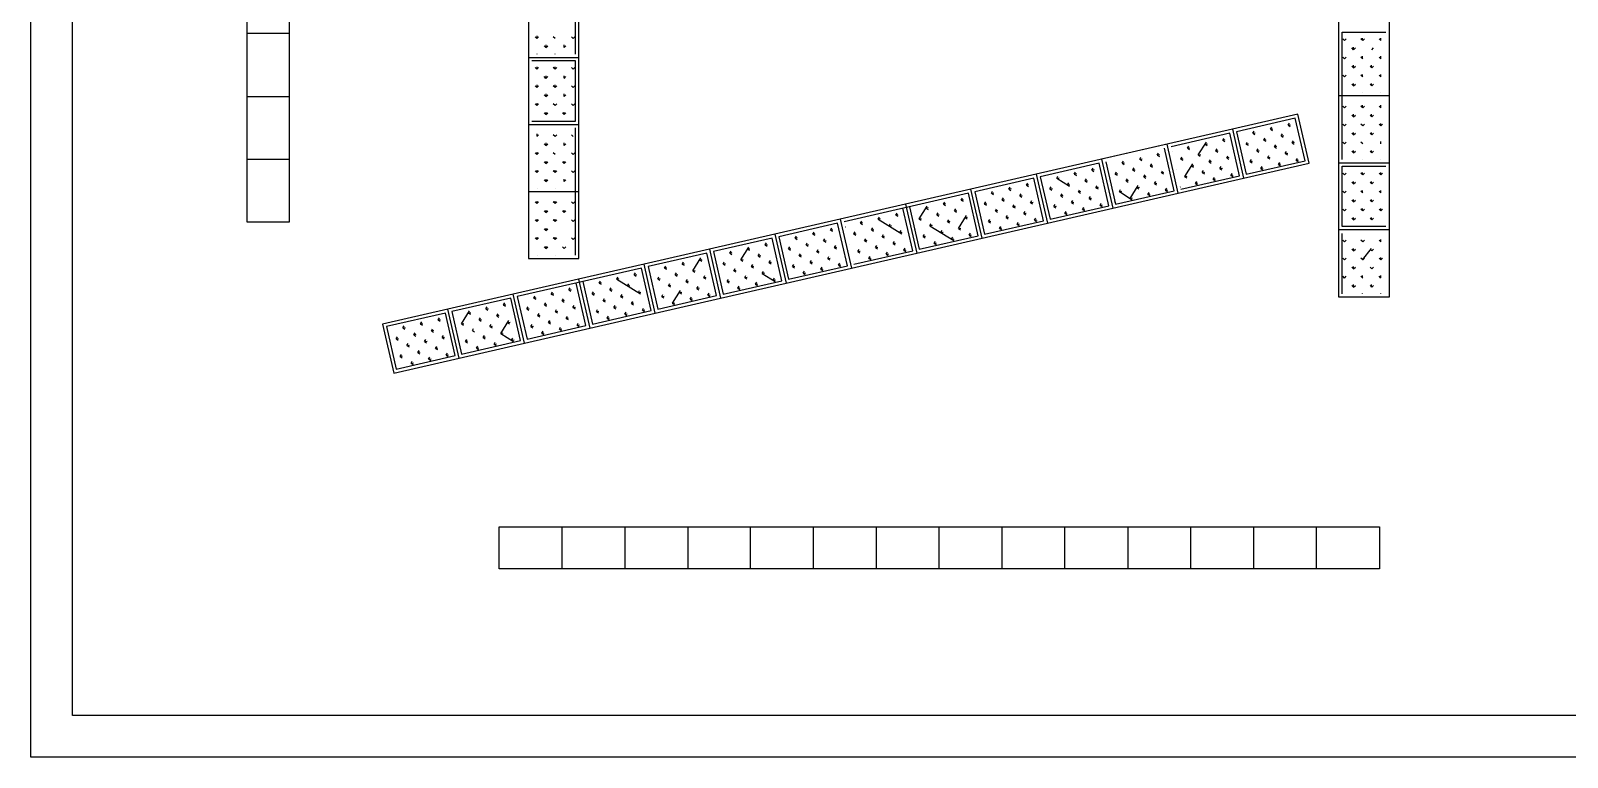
# Model space of a CAD drawing. Header units: inches. Extents: x 3.4 to 45.9, y 14.3 to 39.1.
# Drawn here: x 35.15 to 35.883, y 33.824 to 34.17 of the extents above; entities that cross this region are included whole.
import ezdxf

# ---------------------------------------------------------------- set-up
doc = ezdxf.new("R2010")
doc.units = ezdxf.units.IN
doc.header["$MEASUREMENT"] = 0
doc.layers.add('02', color=2, linetype='Continuous')

msp = doc.modelspace()

# ---------------------------------------------------------------- linework, layer by layer
at = {"layer": '02'}
for p, q in [((35.14973, 33.82383), (35.14973, 34.72383)), ((35.16973, 33.84383), (35.16973, 34.70383)), ((35.38725, 34.5097), (35.38725, 34.0617)), ((35.41125, 34.0617), (35.41125, 34.5097)), ((35.25296, 34.07909), (35.25296, 34.49909)), ((35.27296, 34.49909), (35.27296, 34.07909)), ((35.77385, 34.04338), (35.77385, 34.49138)), ((35.79785, 34.49138), (35.79785, 34.04338)), ((35.40965, 34.1593), (35.40965, 34.2201)), ((35.77545, 34.10898), (35.77545, 34.16978)), ((35.77545, 34.16978), (35.79625, 34.16978)), ((35.27296, 34.16909), (35.25296, 34.16909)), ((35.39126, 34.16679), (35.39045, 34.1676)), ((35.39126, 34.16679), (35.39206, 34.1676)), ((35.3913, 34.16681), (35.3913, 34.16796)), ((35.39557, 34.16248), (35.39476, 34.16329)), ((35.39557, 34.16248), (35.39637, 34.16329)), ((35.39561, 34.1625), (35.39561, 34.16365)), ((35.39988, 34.16679), (35.39907, 34.1676)), ((35.40419, 34.16248), (35.405, 34.16329)), ((35.40423, 34.1625), (35.40423, 34.16365)), ((35.4085, 34.16679), (35.40769, 34.1676)), ((35.4085, 34.16679), (35.40931, 34.1676)), ((35.7766, 34.16571), (35.77579, 34.16652)), ((35.7766, 34.16571), (35.77741, 34.16652)), ((35.78086, 34.16142), (35.78086, 34.16256)), ((35.78522, 34.16571), (35.78441, 34.16652)), ((35.78518, 34.16573), (35.78518, 34.16687)), ((35.78522, 34.16571), (35.78603, 34.16652)), ((35.79384, 34.16571), (35.79303, 34.16652)), ((35.7938, 34.16573), (35.7938, 34.16687)), ((35.38725, 34.1577), (35.41125, 34.1577)), ((35.40965, 34.1561), (35.38885, 34.1561)), ((35.3913, 34.1593), (35.3913, 34.15934)), ((35.39992, 34.1593), (35.39992, 34.15934)), ((35.40965, 34.1273), (35.40965, 34.1561)), ((35.7766, 34.15709), (35.77579, 34.15789)), ((35.7766, 34.15709), (35.77741, 34.15789)), ((35.78091, 34.1614), (35.7801, 34.16221)), ((35.78091, 34.1614), (35.78172, 34.16221)), ((35.78522, 34.15709), (35.78441, 34.15789)), ((35.78518, 34.15711), (35.78518, 34.15825)), ((35.78953, 34.1614), (35.79034, 34.16221)), ((35.79384, 34.15709), (35.79303, 34.15789)), ((35.7938, 34.15711), (35.7938, 34.15825)), ((35.39126, 34.15203), (35.39045, 34.15284)), ((35.39126, 34.15203), (35.39206, 34.15284)), ((35.3913, 34.15206), (35.3913, 34.1532)), ((35.39557, 34.14772), (35.39476, 34.14853)), ((35.39557, 34.14772), (35.39637, 34.14853)), ((35.39561, 34.14774), (35.39561, 34.14889)), ((35.39988, 34.15203), (35.39907, 34.15284)), ((35.39988, 34.15203), (35.40068, 34.15284)), ((35.39992, 34.15206), (35.39992, 34.1532)), ((35.40419, 34.14772), (35.405, 34.14853)), ((35.40423, 34.14774), (35.40423, 34.14889)), ((35.4085, 34.15203), (35.40769, 34.15284)), ((35.4085, 34.15203), (35.40931, 34.15284)), ((35.7766, 34.14847), (35.77579, 34.14927)), ((35.7766, 34.14847), (35.77741, 34.14927)), ((35.78091, 34.15278), (35.7801, 34.15358)), ((35.78086, 34.1528), (35.78086, 34.15394)), ((35.78091, 34.15278), (35.78172, 34.15358)), ((35.78522, 34.14847), (35.78441, 34.14927)), ((35.78518, 34.14849), (35.78518, 34.14963)), ((35.78953, 34.15278), (35.78872, 34.15358)), ((35.78949, 34.1528), (35.78949, 34.15394)), ((35.78953, 34.15278), (35.79034, 34.15358)), ((35.79384, 34.14847), (35.79303, 34.14927)), ((35.7938, 34.14849), (35.7938, 34.14963)), ((35.39126, 34.14341), (35.39045, 34.14422)), ((35.39126, 34.14341), (35.39206, 34.14422)), ((35.3913, 34.14343), (35.3913, 34.14458)), ((35.39988, 34.14341), (35.39907, 34.14422)), ((35.39988, 34.14341), (35.40068, 34.14422)), ((35.39992, 34.14343), (35.39992, 34.14458)), ((35.4085, 34.14341), (35.40769, 34.14422)), ((35.4085, 34.14341), (35.40931, 34.14422)), ((35.78091, 34.14416), (35.7801, 34.14496)), ((35.78086, 34.14418), (35.78086, 34.14532)), ((35.78091, 34.14416), (35.78172, 34.14496)), ((35.78518, 34.14098), (35.78518, 34.14101)), ((35.78953, 34.14416), (35.78872, 34.14496)), ((35.78949, 34.14418), (35.78949, 34.14532)), ((35.78953, 34.14416), (35.79034, 34.14496)), ((35.7938, 34.14098), (35.7938, 34.14101)), ((35.25296, 34.13909), (35.27296, 34.13909)), ((35.39126, 34.13479), (35.39045, 34.1356)), ((35.39126, 34.13479), (35.39206, 34.1356)), ((35.3913, 34.13481), (35.3913, 34.13596)), ((35.39557, 34.1391), (35.39476, 34.13991)), ((35.39557, 34.1391), (35.39637, 34.13991)), ((35.39561, 34.13912), (35.39561, 34.14027)), ((35.39988, 34.13479), (35.39907, 34.1356)), ((35.39988, 34.13479), (35.40068, 34.1356)), ((35.40419, 34.1391), (35.405, 34.13991)), ((35.40423, 34.13912), (35.40423, 34.14027)), ((35.4085, 34.13479), (35.40769, 34.1356)), ((35.4085, 34.13479), (35.40931, 34.1356)), ((35.79785, 34.13938), (35.77385, 34.13938)), ((35.7766, 34.13371), (35.77579, 34.13452)), ((35.7766, 34.13371), (35.77741, 34.13452)), ((35.78522, 34.13371), (35.78441, 34.13452)), ((35.78518, 34.13373), (35.78518, 34.13487)), ((35.78522, 34.13371), (35.78603, 34.13452)), ((35.79384, 34.13371), (35.79303, 34.13452)), ((35.7938, 34.13373), (35.7938, 34.13487)), ((35.38725, 34.1257), (35.41125, 34.1257)), ((35.38885, 34.1273), (35.40965, 34.1273)), ((35.3913, 34.1273), (35.3913, 34.12734)), ((35.39557, 34.13048), (35.39476, 34.13129)), ((35.39557, 34.13048), (35.39637, 34.13129)), ((35.39561, 34.1305), (35.39561, 34.13165)), ((35.40419, 34.13048), (35.40338, 34.13129)), ((35.40419, 34.13048), (35.405, 34.13129)), ((35.40423, 34.1305), (35.40423, 34.13165)), ((35.75425, 34.13057), (35.72306, 34.12343)), ((35.75305, 34.12866), (35.72498, 34.12222)), ((35.74962, 34.1254), (35.75023, 34.12637)), ((35.7577, 34.10838), (35.75305, 34.12866)), ((35.75961, 34.10718), (35.75425, 34.13057)), ((35.7766, 34.12509), (35.77579, 34.12589)), ((35.7766, 34.12509), (35.77741, 34.12589)), ((35.78091, 34.1294), (35.7801, 34.13021)), ((35.78086, 34.12942), (35.78086, 34.13056)), ((35.78091, 34.1294), (35.78172, 34.13021)), ((35.78522, 34.12509), (35.78441, 34.12589)), ((35.78522, 34.12509), (35.78603, 34.12589)), ((35.78953, 34.1294), (35.78872, 34.13021)), ((35.78949, 34.12942), (35.78949, 34.13056)), ((35.78953, 34.1294), (35.79034, 34.13021)), ((35.79384, 34.12509), (35.79303, 34.12589)), ((35.7938, 34.12511), (35.7938, 34.12625)), ((35.79384, 34.12509), (35.79465, 34.12589)), ((35.39126, 34.12003), (35.39206, 34.12084)), ((35.3913, 34.12006), (35.3913, 34.1212)), ((35.39988, 34.12003), (35.39907, 34.12084)), ((35.39988, 34.12003), (35.40068, 34.12084)), ((35.4085, 34.12003), (35.40769, 34.12084)), ((35.40965, 34.0633), (35.40965, 34.1241)), ((35.72306, 34.12343), (35.62949, 34.10198)), ((35.72186, 34.12151), (35.69379, 34.11508)), ((35.71843, 34.11825), (35.71904, 34.11922)), ((35.71846, 34.11821), (35.71958, 34.11847)), ((35.72651, 34.10123), (35.72186, 34.12151)), ((35.72306, 34.12343), (35.72842, 34.10003)), ((35.72498, 34.12222), (35.72963, 34.10195)), ((35.72553, 34.11983), (35.72556, 34.11984)), ((35.73281, 34.12155), (35.73342, 34.12252)), ((35.73281, 34.12155), (35.73378, 34.12094)), ((35.73285, 34.12151), (35.73396, 34.12177)), ((35.73798, 34.11831), (35.73859, 34.11928)), ((35.73798, 34.11831), (35.73895, 34.1177)), ((35.73801, 34.11827), (35.73913, 34.11853)), ((35.74122, 34.12348), (35.74182, 34.12445)), ((35.74122, 34.12348), (35.74219, 34.12287)), ((35.74125, 34.12344), (35.74236, 34.12369)), ((35.74638, 34.12024), (35.74699, 34.12121)), ((35.74638, 34.12024), (35.74735, 34.11963)), ((35.74641, 34.1202), (35.74753, 34.12045)), ((35.74962, 34.1254), (35.75059, 34.1248)), ((35.74965, 34.12536), (35.75077, 34.12562)), ((35.78091, 34.12078), (35.7801, 34.12158)), ((35.78086, 34.1208), (35.78086, 34.12194)), ((35.78091, 34.12078), (35.78172, 34.12158)), ((35.78953, 34.12078), (35.78872, 34.12158)), ((35.78949, 34.1208), (35.78949, 34.12194)), ((35.78953, 34.12078), (35.79034, 34.12158)), ((35.39126, 34.11141), (35.39045, 34.11222)), ((35.39126, 34.11141), (35.39206, 34.11222)), ((35.3913, 34.11143), (35.3913, 34.11258)), ((35.39557, 34.11572), (35.39476, 34.11653)), ((35.39557, 34.11572), (35.39637, 34.11653)), ((35.39561, 34.11574), (35.39561, 34.11689)), ((35.39988, 34.11141), (35.39907, 34.11222)), ((35.40419, 34.11572), (35.405, 34.11653)), ((35.40423, 34.11574), (35.40423, 34.11689)), ((35.4085, 34.11141), (35.40769, 34.11222)), ((35.4085, 34.11141), (35.40931, 34.11222)), ((35.69187, 34.11628), (35.66068, 34.10913)), ((35.68724, 34.11111), (35.68784, 34.11207)), ((35.68724, 34.11111), (35.68821, 34.1105)), ((35.68727, 34.11107), (35.68838, 34.11132)), ((35.69532, 34.09409), (35.69067, 34.11436)), ((35.69723, 34.09288), (35.69187, 34.11628)), ((35.69434, 34.11269), (35.69437, 34.11269)), ((35.70162, 34.1144), (35.70223, 34.11537)), ((35.70162, 34.1144), (35.70259, 34.1138)), ((35.70166, 34.11436), (35.70277, 34.11462)), ((35.70679, 34.11116), (35.71063, 34.1173)), ((35.70679, 34.11116), (35.70776, 34.11056)), ((35.70682, 34.11112), (35.70793, 34.11138)), ((35.71003, 34.11633), (35.71099, 34.11572)), ((35.71006, 34.11629), (35.71117, 34.11654)), ((35.71519, 34.11309), (35.7158, 34.11406)), ((35.71519, 34.11309), (35.71616, 34.11248)), ((35.71522, 34.11305), (35.71634, 34.11331)), ((35.71843, 34.11825), (35.7194, 34.11765)), ((35.72745, 34.11143), (35.72748, 34.11144)), ((35.72957, 34.11639), (35.73018, 34.11735)), ((35.72957, 34.11639), (35.73054, 34.11578)), ((35.72961, 34.11635), (35.73072, 34.1166)), ((35.73474, 34.11315), (35.73535, 34.11412)), ((35.73474, 34.11315), (35.73571, 34.11254)), ((35.73477, 34.11311), (35.73589, 34.11336)), ((35.74314, 34.11507), (35.74375, 34.11604)), ((35.74314, 34.11507), (35.74411, 34.11447)), ((35.74318, 34.11503), (35.74429, 34.11529)), ((35.74831, 34.11183), (35.74891, 34.1128)), ((35.74831, 34.11183), (35.74928, 34.11123)), ((35.74834, 34.1118), (35.74945, 34.11205)), ((35.75155, 34.117), (35.75215, 34.11797)), ((35.75155, 34.117), (35.75251, 34.11639)), ((35.75158, 34.11696), (35.75269, 34.11722)), ((35.7766, 34.11647), (35.77579, 34.11727)), ((35.7766, 34.11647), (35.77741, 34.11727)), ((35.78091, 34.11216), (35.7801, 34.11296)), ((35.78086, 34.11218), (35.78086, 34.11332)), ((35.78091, 34.11216), (35.78172, 34.11296)), ((35.78522, 34.11647), (35.78441, 34.11727)), ((35.78953, 34.11216), (35.78872, 34.11296)), ((35.78949, 34.11218), (35.78949, 34.11332)), ((35.78953, 34.11216), (35.79034, 34.11296)), ((35.7938, 34.11649), (35.7938, 34.11763)), ((35.25296, 34.10909), (35.27296, 34.10909)), ((35.3913, 34.10281), (35.3913, 34.10396)), ((35.39557, 34.1071), (35.39476, 34.10791)), ((35.39557, 34.1071), (35.39637, 34.10791)), ((35.39561, 34.10712), (35.39561, 34.10827)), ((35.39992, 34.10281), (35.39992, 34.10396)), ((35.40419, 34.1071), (35.40338, 34.10791)), ((35.40419, 34.1071), (35.405, 34.10791)), ((35.40423, 34.10712), (35.40423, 34.10827)), ((35.65948, 34.10721), (35.6314, 34.10078)), ((35.65605, 34.10396), (35.65665, 34.10493)), ((35.65605, 34.10396), (35.65701, 34.10335)), ((35.65608, 34.10392), (35.65719, 34.10417)), ((35.66412, 34.08694), (35.65948, 34.10721)), ((35.66068, 34.10913), (35.66604, 34.08574)), ((35.6626, 34.10793), (35.66724, 34.08765)), ((35.66314, 34.10554), (35.66318, 34.10554)), ((35.67043, 34.10725), (35.67104, 34.10822)), ((35.67043, 34.10725), (35.6714, 34.10665)), ((35.67046, 34.10721), (35.67158, 34.10747)), ((35.6756, 34.10402), (35.6762, 34.10498)), ((35.6756, 34.10402), (35.67656, 34.10341)), ((35.67563, 34.10398), (35.67674, 34.10423)), ((35.67883, 34.10918), (35.67944, 34.11015)), ((35.67883, 34.10918), (35.6798, 34.10857)), ((35.67887, 34.10914), (35.67998, 34.1094)), ((35.684, 34.10594), (35.68461, 34.10691)), ((35.684, 34.10594), (35.68497, 34.10533)), ((35.68403, 34.1059), (35.68515, 34.10616)), ((35.68916, 34.1027), (35.68977, 34.10367)), ((35.69626, 34.10428), (35.69629, 34.10429)), ((35.69838, 34.10924), (35.69899, 34.11021)), ((35.69838, 34.10924), (35.69935, 34.10863)), ((35.69842, 34.1092), (35.69953, 34.10945)), ((35.70031, 34.10083), (35.70416, 34.10697)), ((35.70355, 34.106), (35.70452, 34.10539)), ((35.70358, 34.10596), (35.7047, 34.10622)), ((35.70871, 34.10276), (35.70932, 34.10373)), ((35.71195, 34.10793), (35.71256, 34.10889)), ((35.71195, 34.10793), (35.71292, 34.10732)), ((35.71198, 34.10789), (35.7131, 34.10814)), ((35.71712, 34.10469), (35.71772, 34.10565)), ((35.71712, 34.10469), (35.71808, 34.10408)), ((35.71715, 34.10465), (35.71826, 34.1049)), ((35.72035, 34.10985), (35.72096, 34.11082)), ((35.72035, 34.10985), (35.72132, 34.10924)), ((35.72039, 34.10981), (35.7215, 34.11007)), ((35.72842, 34.10003), (35.75961, 34.10718)), ((35.72963, 34.10195), (35.7577, 34.10838)), ((35.7315, 34.10798), (35.73211, 34.10895)), ((35.7315, 34.10798), (35.73247, 34.10738)), ((35.73153, 34.10794), (35.73265, 34.1082)), ((35.73667, 34.10474), (35.73727, 34.10571)), ((35.73667, 34.10474), (35.73763, 34.10414)), ((35.7367, 34.10471), (35.73781, 34.10496)), ((35.7399, 34.10991), (35.74051, 34.11088)), ((35.7399, 34.10991), (35.74087, 34.1093)), ((35.73994, 34.10987), (35.74105, 34.11013)), ((35.74507, 34.10667), (35.74568, 34.10764)), ((35.74507, 34.10667), (35.74604, 34.10606)), ((35.7451, 34.10663), (35.74622, 34.10689)), ((35.75347, 34.1086), (35.75408, 34.10956)), ((35.75347, 34.1086), (35.75444, 34.10799)), ((35.75351, 34.10856), (35.75462, 34.10881)), ((35.77385, 34.10738), (35.79785, 34.10738)), ((35.77545, 34.07698), (35.77545, 34.10578)), ((35.77545, 34.10578), (35.79625, 34.10578)), ((35.78518, 34.10898), (35.78518, 34.10901)), ((35.7938, 34.10898), (35.7938, 34.10901)), ((35.39126, 34.10279), (35.39045, 34.1036)), ((35.39126, 34.10279), (35.39206, 34.1036)), ((35.39557, 34.09848), (35.39476, 34.09929)), ((35.39557, 34.09848), (35.39637, 34.09929)), ((35.39561, 34.0985), (35.39561, 34.09965)), ((35.39988, 34.10279), (35.39907, 34.1036)), ((35.39988, 34.10279), (35.40068, 34.1036)), ((35.40419, 34.09848), (35.405, 34.09929)), ((35.40423, 34.0985), (35.40423, 34.09965)), ((35.4085, 34.10279), (35.40769, 34.1036)), ((35.4085, 34.10279), (35.40931, 34.1036)), ((35.62949, 34.10198), (35.5983, 34.09483)), ((35.62829, 34.10006), (35.60021, 34.09363)), ((35.62485, 34.09681), (35.62546, 34.09778)), ((35.62485, 34.09681), (35.62582, 34.0962)), ((35.62489, 34.09677), (35.626, 34.09703)), ((35.63293, 34.07979), (35.62829, 34.10006)), ((35.62949, 34.10198), (35.63485, 34.07859)), ((35.6314, 34.10078), (35.63605, 34.0805)), ((35.63195, 34.09839), (35.63198, 34.0984)), ((35.63924, 34.10011), (35.63985, 34.10107)), ((35.63924, 34.10011), (35.64537, 34.09626)), ((35.63927, 34.10007), (35.64039, 34.10032)), ((35.6444, 34.09687), (35.64501, 34.09784)), ((35.64444, 34.09683), (35.64555, 34.09708)), ((35.64764, 34.10203), (35.64825, 34.103)), ((35.64764, 34.10203), (35.64861, 34.10142)), ((35.64768, 34.10199), (35.64879, 34.10225)), ((35.65281, 34.09879), (35.65341, 34.09976)), ((35.65281, 34.09879), (35.65378, 34.09819)), ((35.65284, 34.09875), (35.65395, 34.09901)), ((35.65797, 34.09555), (35.65858, 34.09652)), ((35.66507, 34.09713), (35.6651, 34.09714)), ((35.66719, 34.10209), (35.6678, 34.10306)), ((35.66719, 34.10209), (35.66816, 34.10148)), ((35.66723, 34.10205), (35.66834, 34.10231)), ((35.67236, 34.09885), (35.67296, 34.09982)), ((35.67236, 34.09885), (35.67332, 34.09824)), ((35.67239, 34.09881), (35.6735, 34.09907)), ((35.67428, 34.09045), (35.67813, 34.09658)), ((35.68076, 34.10078), (35.68137, 34.10175)), ((35.68076, 34.10078), (35.68173, 34.10017)), ((35.68079, 34.10074), (35.68191, 34.10099)), ((35.68592, 34.09754), (35.68653, 34.09851)), ((35.68592, 34.09754), (35.68689, 34.09693)), ((35.68596, 34.0975), (35.68707, 34.09775)), ((35.68916, 34.1027), (35.69013, 34.1021)), ((35.6892, 34.10266), (35.69031, 34.10292)), ((35.69723, 34.09288), (35.72842, 34.10003)), ((35.69843, 34.0948), (35.72651, 34.10123)), ((35.70031, 34.10083), (35.70128, 34.10023)), ((35.70034, 34.1008), (35.70146, 34.10105)), ((35.70547, 34.0976), (35.70608, 34.09856)), ((35.70547, 34.0976), (35.70644, 34.09699)), ((35.70551, 34.09756), (35.70662, 34.09781)), ((35.70871, 34.10276), (35.70968, 34.10215)), ((35.70875, 34.10272), (35.70986, 34.10298)), ((35.71388, 34.09952), (35.71448, 34.10049)), ((35.71388, 34.09952), (35.71485, 34.09891)), ((35.71391, 34.09948), (35.71502, 34.09974)), ((35.72228, 34.10145), (35.72289, 34.10242)), ((35.72228, 34.10145), (35.72325, 34.10084)), ((35.72231, 34.10141), (35.72343, 34.10166)), ((35.72938, 34.10303), (35.72941, 34.10303)), ((35.7766, 34.10171), (35.77579, 34.10252)), ((35.7766, 34.10171), (35.77741, 34.10252)), ((35.78091, 34.0974), (35.7801, 34.09821)), ((35.78086, 34.09742), (35.78086, 34.09856)), ((35.78091, 34.0974), (35.78172, 34.09821)), ((35.78522, 34.10171), (35.78441, 34.10252)), ((35.78518, 34.10173), (35.78518, 34.10287)), ((35.78522, 34.10171), (35.78603, 34.10252)), ((35.78953, 34.0974), (35.78872, 34.09821)), ((35.78949, 34.09742), (35.78949, 34.09856)), ((35.78953, 34.0974), (35.79034, 34.09821)), ((35.79384, 34.10171), (35.79303, 34.10252)), ((35.7938, 34.10173), (35.7938, 34.10287)), ((35.79384, 34.10171), (35.79465, 34.10252)), ((35.38725, 34.0937), (35.41125, 34.0937)), ((35.3913, 34.0953), (35.3913, 34.09534)), ((35.3913, 34.08806), (35.3913, 34.0892)), ((35.39992, 34.0953), (35.39992, 34.09534)), ((35.39992, 34.08806), (35.39992, 34.0892)), ((35.59709, 34.09292), (35.53783, 34.07933)), ((35.5983, 34.09483), (35.56711, 34.08768)), ((35.59366, 34.08966), (35.59427, 34.09063)), ((35.59366, 34.08966), (35.59463, 34.08905)), ((35.5937, 34.08962), (35.59481, 34.08988)), ((35.60174, 34.07264), (35.59709, 34.09292)), ((35.60366, 34.07144), (35.5983, 34.09483)), ((35.60021, 34.09363), (35.60486, 34.07336)), ((35.60076, 34.09124), (35.60079, 34.09125)), ((35.60805, 34.09296), (35.60866, 34.09393)), ((35.60805, 34.09296), (35.60902, 34.09235)), ((35.60808, 34.09292), (35.6092, 34.09317)), ((35.61321, 34.08972), (35.61382, 34.09069)), ((35.61321, 34.08972), (35.61418, 34.08911)), ((35.61325, 34.08968), (35.61436, 34.08993)), ((35.61645, 34.09488), (35.61706, 34.09585)), ((35.61645, 34.09488), (35.61742, 34.09428)), ((35.61648, 34.09484), (35.6176, 34.0951)), ((35.62162, 34.09164), (35.62222, 34.09261)), ((35.62162, 34.09164), (35.62258, 34.09104)), ((35.62165, 34.09161), (35.62276, 34.09186)), ((35.62678, 34.08841), (35.62739, 34.08937)), ((35.63388, 34.08999), (35.63391, 34.08999)), ((35.636, 34.09494), (35.63661, 34.09591)), ((35.636, 34.09494), (35.63697, 34.09433)), ((35.63603, 34.0949), (35.63715, 34.09516)), ((35.64117, 34.0917), (35.64177, 34.09267)), ((35.64117, 34.0917), (35.64213, 34.0911)), ((35.6412, 34.09166), (35.64231, 34.09192)), ((35.64633, 34.08846), (35.64694, 34.08943)), ((35.64957, 34.09363), (35.65018, 34.0946)), ((35.64957, 34.09363), (35.65054, 34.09302)), ((35.6496, 34.09359), (35.65072, 34.09384)), ((35.65473, 34.09039), (35.65534, 34.09136)), ((35.65473, 34.09039), (35.6557, 34.08978)), ((35.65477, 34.09035), (35.65588, 34.09061)), ((35.65797, 34.09555), (35.65894, 34.09495)), ((35.65801, 34.09551), (35.65912, 34.09577)), ((35.66604, 34.08574), (35.69723, 34.09288)), ((35.66724, 34.08765), (35.69532, 34.09409)), ((35.66912, 34.09369), (35.66973, 34.09465)), ((35.66912, 34.09369), (35.67525, 34.08984)), ((35.66915, 34.09365), (35.67027, 34.0939)), ((35.67432, 34.09041), (35.67543, 34.09066)), ((35.67752, 34.09561), (35.67849, 34.095)), ((35.67755, 34.09557), (35.67867, 34.09583)), ((35.68269, 34.09237), (35.68329, 34.09334)), ((35.68269, 34.09237), (35.68365, 34.09177)), ((35.68272, 34.09233), (35.68383, 34.09259)), ((35.69109, 34.0943), (35.6917, 34.09527)), ((35.69109, 34.0943), (35.69206, 34.09369)), ((35.69112, 34.09426), (35.69224, 34.09452)), ((35.69819, 34.09588), (35.69822, 34.09589)), ((35.7766, 34.09309), (35.77579, 34.09389)), ((35.7766, 34.09309), (35.77741, 34.09389)), ((35.78091, 34.08878), (35.7801, 34.08958)), ((35.78086, 34.0888), (35.78086, 34.08994)), ((35.78091, 34.08878), (35.78172, 34.08958)), ((35.78522, 34.09309), (35.78441, 34.09389)), ((35.78518, 34.09311), (35.78518, 34.09425)), ((35.78953, 34.08878), (35.78872, 34.08958)), ((35.78949, 34.0888), (35.78949, 34.08994)), ((35.78953, 34.08878), (35.79034, 34.08958)), ((35.79384, 34.09309), (35.79303, 34.09389)), ((35.7938, 34.09311), (35.7938, 34.09425)), ((35.39126, 34.08803), (35.39045, 34.08884)), ((35.39126, 34.08803), (35.39206, 34.08884)), ((35.39557, 34.08372), (35.39476, 34.08453)), ((35.39557, 34.08372), (35.39637, 34.08453)), ((35.39561, 34.08374), (35.39561, 34.08489)), ((35.39988, 34.08803), (35.39907, 34.08884)), ((35.39988, 34.08803), (35.40068, 34.08884)), ((35.40419, 34.08372), (35.40338, 34.08453)), ((35.40419, 34.08372), (35.405, 34.08453)), ((35.40423, 34.08374), (35.40423, 34.08489)), ((35.4085, 34.08803), (35.40769, 34.08884)), ((35.4085, 34.08803), (35.40931, 34.08884)), ((35.56711, 34.08768), (35.53591, 34.08054)), ((35.56247, 34.08251), (35.56308, 34.08348)), ((35.56247, 34.08251), (35.56344, 34.08191)), ((35.56251, 34.08247), (35.56362, 34.08273)), ((35.57055, 34.06549), (35.5659, 34.08577)), ((35.56711, 34.08768), (35.57247, 34.06429)), ((35.56902, 34.08648), (35.57367, 34.06621)), ((35.56957, 34.08409), (35.5696, 34.0841)), ((35.57362, 34.08064), (35.57746, 34.08678)), ((35.57686, 34.08581), (35.57783, 34.0852)), ((35.57689, 34.08577), (35.578, 34.08603)), ((35.58202, 34.08257), (35.58263, 34.08354)), ((35.58202, 34.08257), (35.58299, 34.08196)), ((35.58205, 34.08253), (35.58317, 34.08279)), ((35.58526, 34.08773), (35.58587, 34.0887)), ((35.58526, 34.08773), (35.58623, 34.08713)), ((35.58529, 34.0877), (35.58641, 34.08795)), ((35.59042, 34.0845), (35.59103, 34.08546)), ((35.59042, 34.0845), (35.59139, 34.08389)), ((35.59046, 34.08446), (35.59157, 34.08471)), ((35.59235, 34.07609), (35.5962, 34.08223)), ((35.60269, 34.08284), (35.60272, 34.08284)), ((35.60481, 34.08779), (35.60542, 34.08876)), ((35.60481, 34.08779), (35.60578, 34.08719)), ((35.60484, 34.08775), (35.60596, 34.08801)), ((35.60997, 34.08455), (35.61058, 34.08552)), ((35.60997, 34.08455), (35.61094, 34.08395)), ((35.61001, 34.08451), (35.61112, 34.08477)), ((35.61514, 34.08132), (35.61575, 34.08228)), ((35.61838, 34.08648), (35.61898, 34.08745)), ((35.61838, 34.08648), (35.61935, 34.08587)), ((35.61841, 34.08644), (35.61952, 34.0867)), ((35.62354, 34.08324), (35.62415, 34.08421)), ((35.62354, 34.08324), (35.62451, 34.08263)), ((35.62358, 34.0832), (35.62469, 34.08346)), ((35.62678, 34.08841), (35.62775, 34.0878)), ((35.62681, 34.08837), (35.62793, 34.08862)), ((35.63485, 34.07859), (35.66604, 34.08574)), ((35.63605, 34.0805), (35.66412, 34.08694)), ((35.63793, 34.08654), (35.63853, 34.08751)), ((35.63793, 34.08654), (35.63889, 34.08593)), ((35.63796, 34.0865), (35.63907, 34.08675)), ((35.64309, 34.0833), (35.6437, 34.08427)), ((35.64309, 34.0833), (35.64406, 34.08269)), ((35.64312, 34.08326), (35.64424, 34.08352)), ((35.64633, 34.08846), (35.6473, 34.08786)), ((35.64636, 34.08842), (35.64748, 34.08868)), ((35.65149, 34.08523), (35.6521, 34.08619)), ((35.65149, 34.08523), (35.65246, 34.08462)), ((35.65153, 34.08519), (35.65264, 34.08544)), ((35.6599, 34.08715), (35.6605, 34.08812)), ((35.6599, 34.08715), (35.66087, 34.08654)), ((35.65993, 34.08711), (35.66105, 34.08737)), ((35.667, 34.08873), (35.66703, 34.08874)), ((35.7766, 34.08447), (35.77579, 34.08527)), ((35.7766, 34.08447), (35.77741, 34.08527)), ((35.78522, 34.08447), (35.78441, 34.08527)), ((35.78518, 34.08449), (35.78518, 34.08563)), ((35.78522, 34.08447), (35.78603, 34.08527)), ((35.79384, 34.08447), (35.79303, 34.08527)), ((35.7938, 34.08449), (35.7938, 34.08563)), ((35.79384, 34.08447), (35.79465, 34.08527)), ((35.27296, 34.07909), (35.25296, 34.07909)), ((35.39126, 34.07941), (35.39045, 34.08022)), ((35.39126, 34.07941), (35.39206, 34.08022)), ((35.3913, 34.07943), (35.3913, 34.08058)), ((35.39557, 34.0751), (35.39476, 34.07591)), ((35.39557, 34.0751), (35.39637, 34.07591)), ((35.39561, 34.07512), (35.39561, 34.07627)), ((35.39988, 34.07941), (35.39907, 34.08022)), ((35.39988, 34.07941), (35.40068, 34.08022)), ((35.39992, 34.07943), (35.39992, 34.08058)), ((35.4085, 34.07941), (35.40769, 34.08022)), ((35.4085, 34.07941), (35.40931, 34.08022)), ((35.53591, 34.08054), (35.50472, 34.07339)), ((35.53471, 34.07862), (35.50664, 34.07219)), ((35.52288, 34.07344), (35.52348, 34.07441)), ((35.53128, 34.07536), (35.53189, 34.07633)), ((35.53128, 34.07536), (35.53225, 34.07476)), ((35.53131, 34.07532), (35.53243, 34.07558)), ((35.53936, 34.05834), (35.53471, 34.07862)), ((35.53591, 34.08054), (35.54128, 34.05714)), ((35.53838, 34.07694), (35.53841, 34.07695)), ((35.54243, 34.0735), (35.54303, 34.07446)), ((35.54567, 34.07866), (35.54627, 34.07963)), ((35.54567, 34.07866), (35.54663, 34.07805)), ((35.5457, 34.07862), (35.54681, 34.07888)), ((35.55083, 34.07542), (35.55144, 34.07639)), ((35.55083, 34.07542), (35.5518, 34.07481)), ((35.55086, 34.07538), (35.55198, 34.07564)), ((35.55407, 34.08059), (35.55468, 34.08155)), ((35.55407, 34.08059), (35.56537, 34.0735)), ((35.5541, 34.08055), (35.55522, 34.0808)), ((35.55923, 34.07735), (35.55984, 34.07832)), ((35.55927, 34.07731), (35.56038, 34.07756)), ((35.5644, 34.07411), (35.565, 34.07508)), ((35.56443, 34.07407), (35.56555, 34.07433)), ((35.5715, 34.07569), (35.57153, 34.0757)), ((35.57362, 34.08064), (35.57459, 34.08004)), ((35.57365, 34.08061), (35.57477, 34.08086)), ((35.57878, 34.07741), (35.57939, 34.07837)), ((35.57878, 34.07741), (35.59008, 34.07032)), ((35.57882, 34.07737), (35.57993, 34.07762)), ((35.58395, 34.07417), (35.58455, 34.07514)), ((35.58398, 34.07413), (35.58509, 34.07438)), ((35.58719, 34.07933), (35.58779, 34.0803)), ((35.58719, 34.07933), (35.58815, 34.07872)), ((35.58722, 34.07929), (35.58833, 34.07955)), ((35.59235, 34.07609), (35.59332, 34.07549)), ((35.59238, 34.07605), (35.5935, 34.07631)), ((35.59559, 34.08126), (35.59656, 34.08065)), ((35.59562, 34.08122), (35.59674, 34.08147)), ((35.60366, 34.07144), (35.63485, 34.07859)), ((35.60461, 34.07443), (35.60464, 34.07444)), ((35.60486, 34.07336), (35.63293, 34.07979)), ((35.60674, 34.07939), (35.60734, 34.08036)), ((35.60674, 34.07939), (35.6077, 34.07878)), ((35.60677, 34.07935), (35.60788, 34.07961)), ((35.6119, 34.07615), (35.61251, 34.07712)), ((35.6119, 34.07615), (35.61287, 34.07554)), ((35.61193, 34.07611), (35.61305, 34.07637)), ((35.61514, 34.08132), (35.61611, 34.08071)), ((35.61517, 34.08128), (35.61629, 34.08153)), ((35.6203, 34.07808), (35.62091, 34.07905)), ((35.6203, 34.07808), (35.62127, 34.07747)), ((35.62034, 34.07804), (35.62145, 34.07829)), ((35.62871, 34.08), (35.62931, 34.08097)), ((35.62871, 34.08), (35.62967, 34.0794)), ((35.62874, 34.07996), (35.62985, 34.08022)), ((35.6358, 34.08158), (35.63584, 34.08159)), ((35.79785, 34.07538), (35.77385, 34.07538)), ((35.79625, 34.07698), (35.77545, 34.07698)), ((35.78091, 34.08016), (35.7801, 34.08096)), ((35.78086, 34.08018), (35.78086, 34.08132)), ((35.78091, 34.08016), (35.78172, 34.08096)), ((35.78953, 34.08016), (35.78872, 34.08096)), ((35.78949, 34.08018), (35.78949, 34.08132)), ((35.78953, 34.08016), (35.79034, 34.08096)), ((35.7938, 34.07698), (35.7938, 34.07701)), ((35.39126, 34.07079), (35.39045, 34.0716)), ((35.39126, 34.07079), (35.39206, 34.0716)), ((35.3913, 34.07081), (35.3913, 34.07196)), ((35.39557, 34.06648), (35.39476, 34.06729)), ((35.39557, 34.06648), (35.39637, 34.06729)), ((35.39561, 34.0665), (35.39561, 34.06765)), ((35.39988, 34.07079), (35.39907, 34.0716)), ((35.39988, 34.07079), (35.40068, 34.0716)), ((35.39992, 34.07081), (35.39992, 34.07196)), ((35.40419, 34.06648), (35.40338, 34.06729)), ((35.40419, 34.06648), (35.405, 34.06729)), ((35.4085, 34.07079), (35.40769, 34.0716)), ((35.4085, 34.07079), (35.40931, 34.0716)), ((35.50472, 34.07339), (35.47353, 34.06624)), ((35.50352, 34.07147), (35.47545, 34.06504)), ((35.48845, 34.06113), (35.49229, 34.06726)), ((35.50009, 34.06822), (35.5007, 34.06918)), ((35.50009, 34.06822), (35.50106, 34.06761)), ((35.50012, 34.06818), (35.50124, 34.06843)), ((35.50817, 34.0512), (35.50352, 34.07147)), ((35.50472, 34.07339), (35.51008, 34.04999)), ((35.50664, 34.07219), (35.51129, 34.05191)), ((35.50719, 34.0698), (35.50722, 34.0698)), ((35.51124, 34.06635), (35.51184, 34.06732)), ((35.51447, 34.07151), (35.51508, 34.07248)), ((35.51447, 34.07151), (35.51544, 34.07091)), ((35.51451, 34.07147), (35.51562, 34.07173)), ((35.51964, 34.06827), (35.52025, 34.06924)), ((35.51964, 34.06827), (35.52061, 34.06767)), ((35.51967, 34.06823), (35.52079, 34.06849)), ((35.52288, 34.07344), (35.52385, 34.07283)), ((35.52291, 34.0734), (35.52402, 34.07365)), ((35.52804, 34.0702), (35.52865, 34.07117)), ((35.52804, 34.0702), (35.52901, 34.06959)), ((35.52808, 34.07016), (35.52919, 34.07042)), ((35.53321, 34.06696), (35.53381, 34.06793)), ((35.53324, 34.06692), (35.53435, 34.06718)), ((35.5403, 34.06854), (35.54034, 34.06855)), ((35.54243, 34.0735), (35.5434, 34.07289)), ((35.54246, 34.07346), (35.54357, 34.07371)), ((35.54759, 34.07026), (35.5482, 34.07123)), ((35.54759, 34.07026), (35.54856, 34.06965)), ((35.54762, 34.07022), (35.54874, 34.07047)), ((35.55276, 34.06702), (35.55336, 34.06799)), ((35.55276, 34.06702), (35.55372, 34.06641)), ((35.55279, 34.06698), (35.5539, 34.06723)), ((35.55599, 34.07218), (35.5566, 34.07315)), ((35.55599, 34.07218), (35.55696, 34.07158)), ((35.55603, 34.07214), (35.55714, 34.0724)), ((35.56116, 34.06894), (35.56177, 34.06991)), ((35.56116, 34.06894), (35.56213, 34.06834)), ((35.56119, 34.06891), (35.56231, 34.06916)), ((35.57247, 34.06429), (35.60366, 34.07144)), ((35.57342, 34.06729), (35.57345, 34.06729)), ((35.57367, 34.06621), (35.60174, 34.07264)), ((35.57554, 34.07224), (35.57615, 34.07321)), ((35.57554, 34.07224), (35.57651, 34.07163)), ((35.57558, 34.0722), (35.57669, 34.07246)), ((35.58071, 34.069), (35.58132, 34.06997)), ((35.58071, 34.069), (35.58168, 34.0684)), ((35.58074, 34.06896), (35.58186, 34.06922)), ((35.58911, 34.07093), (35.58972, 34.0719)), ((35.58915, 34.07089), (35.59026, 34.07114)), ((35.59751, 34.07285), (35.59812, 34.07382)), ((35.59751, 34.07285), (35.59848, 34.07225)), ((35.59755, 34.07282), (35.59866, 34.07307)), ((35.77545, 34.04498), (35.77545, 34.07378)), ((35.7766, 34.06971), (35.77579, 34.07052)), ((35.7766, 34.06971), (35.77741, 34.07052)), ((35.78522, 34.06971), (35.78441, 34.07052)), ((35.78522, 34.06971), (35.78603, 34.07052)), ((35.79384, 34.06971), (35.79303, 34.07052)), ((35.7938, 34.06973), (35.7938, 34.07087)), ((35.38725, 34.0617), (35.41125, 34.0617)), ((35.3913, 34.0633), (35.3913, 34.06334)), ((35.39992, 34.0633), (35.39992, 34.06334)), ((35.47353, 34.06624), (35.44234, 34.05909)), ((35.47233, 34.06432), (35.44426, 34.05789)), ((35.46049, 34.05914), (35.4611, 34.06011)), ((35.46566, 34.0559), (35.4695, 34.06204)), ((35.4689, 34.06107), (35.46987, 34.06046)), ((35.46893, 34.06103), (35.47005, 34.06128)), ((35.47698, 34.04405), (35.47233, 34.06432)), ((35.47353, 34.06624), (35.47889, 34.04285)), ((35.47545, 34.06504), (35.48009, 34.04476)), ((35.476, 34.06265), (35.47603, 34.06265)), ((35.48004, 34.0592), (35.48065, 34.06017)), ((35.48328, 34.06436), (35.48389, 34.06533)), ((35.48328, 34.06436), (35.48425, 34.06376)), ((35.48332, 34.06432), (35.48443, 34.06458)), ((35.48845, 34.06113), (35.48942, 34.06052)), ((35.48848, 34.06109), (35.48959, 34.06134)), ((35.49169, 34.06629), (35.49265, 34.06568)), ((35.49172, 34.06625), (35.49283, 34.06651)), ((35.49685, 34.06305), (35.49746, 34.06402)), ((35.49685, 34.06305), (35.49782, 34.06244)), ((35.49688, 34.06301), (35.498, 34.06327)), ((35.50201, 34.05981), (35.50262, 34.06078)), ((35.50201, 34.05981), (35.50298, 34.05921)), ((35.50205, 34.05977), (35.50316, 34.06003)), ((35.50911, 34.06139), (35.50914, 34.0614)), ((35.51124, 34.06635), (35.5122, 34.06574)), ((35.51127, 34.06631), (35.51238, 34.06656)), ((35.5164, 34.06311), (35.51701, 34.06408)), ((35.5164, 34.06311), (35.51737, 34.0625)), ((35.51643, 34.06307), (35.51755, 34.06333)), ((35.52156, 34.05987), (35.52217, 34.06084)), ((35.52156, 34.05987), (35.52253, 34.05926)), ((35.5216, 34.05983), (35.52271, 34.06009)), ((35.5248, 34.06503), (35.52541, 34.066)), ((35.5248, 34.06503), (35.52577, 34.06443)), ((35.52484, 34.065), (35.52595, 34.06525)), ((35.52997, 34.0618), (35.53057, 34.06276)), ((35.52997, 34.0618), (35.53094, 34.06119)), ((35.53, 34.06176), (35.53112, 34.06201)), ((35.53321, 34.06696), (35.53417, 34.06635)), ((35.54128, 34.05714), (35.57247, 34.06429)), ((35.54223, 34.06014), (35.54226, 34.06014)), ((35.54248, 34.05906), (35.57055, 34.06549)), ((35.54435, 34.06509), (35.54496, 34.06606)), ((35.54435, 34.06509), (35.54532, 34.06449)), ((35.54439, 34.06505), (35.5455, 34.06531)), ((35.54952, 34.06185), (35.55012, 34.06282)), ((35.54952, 34.06185), (35.55049, 34.06125)), ((35.54955, 34.06182), (35.55066, 34.06207)), ((35.55792, 34.06378), (35.55853, 34.06475)), ((35.55792, 34.06378), (35.55889, 34.06317)), ((35.55795, 34.06374), (35.55907, 34.064)), ((35.56632, 34.06571), (35.56693, 34.06667)), ((35.56632, 34.06571), (35.56729, 34.0651)), ((35.56636, 34.06567), (35.56747, 34.06592)), ((35.7766, 34.06109), (35.77579, 34.06189)), ((35.7766, 34.06109), (35.77741, 34.06189)), ((35.78091, 34.0654), (35.7801, 34.06621)), ((35.78086, 34.06542), (35.78086, 34.06656)), ((35.78091, 34.0654), (35.78172, 34.06621)), ((35.78522, 34.06109), (35.78441, 34.06189)), ((35.78518, 34.06111), (35.78949, 34.06656)), ((35.78522, 34.06109), (35.78603, 34.06189)), ((35.78953, 34.0654), (35.78872, 34.06621)), ((35.78953, 34.0654), (35.79034, 34.06621)), ((35.79384, 34.06109), (35.79303, 34.06189)), ((35.7938, 34.06111), (35.7938, 34.06225)), ((35.79384, 34.06109), (35.79465, 34.06189)), ((35.44114, 34.05717), (35.38187, 34.04359)), ((35.44234, 34.05909), (35.41115, 34.05194)), ((35.4293, 34.05199), (35.42991, 34.05296)), ((35.43771, 34.05392), (35.43831, 34.05489)), ((35.43771, 34.05392), (35.43867, 34.05331)), ((35.43774, 34.05388), (35.43885, 34.05413)), ((35.44578, 34.0369), (35.44114, 34.05717)), ((35.4477, 34.0357), (35.44234, 34.05909)), ((35.44426, 34.05789), (35.4489, 34.03761)), ((35.4448, 34.0555), (35.44484, 34.05551)), ((35.44885, 34.05205), (35.44946, 34.05302)), ((35.45209, 34.05722), (35.4527, 34.05818)), ((35.45209, 34.05722), (35.45306, 34.05661)), ((35.45212, 34.05718), (35.45324, 34.05743)), ((35.45726, 34.05398), (35.45786, 34.05495)), ((35.45726, 34.05398), (35.45822, 34.05337)), ((35.45729, 34.05394), (35.4584, 34.05419)), ((35.46049, 34.05914), (35.46146, 34.05853)), ((35.46053, 34.0591), (35.46164, 34.05936)), ((35.46566, 34.0559), (35.46663, 34.0553)), ((35.46569, 34.05586), (35.46681, 34.05612)), ((35.47082, 34.05266), (35.47143, 34.05363)), ((35.47082, 34.05266), (35.47179, 34.05206)), ((35.47086, 34.05262), (35.47197, 34.05288)), ((35.47792, 34.05424), (35.47795, 34.05425)), ((35.48004, 34.0592), (35.48101, 34.05859)), ((35.48008, 34.05916), (35.48119, 34.05942)), ((35.48521, 34.05596), (35.48582, 34.05693)), ((35.48521, 34.05596), (35.48618, 34.05535)), ((35.48524, 34.05592), (35.48636, 34.05618)), ((35.49037, 34.05272), (35.49098, 34.05369)), ((35.49037, 34.05272), (35.49134, 34.05211)), ((35.49041, 34.05268), (35.49152, 34.05294)), ((35.49361, 34.05789), (35.49422, 34.05885)), ((35.49361, 34.05789), (35.49458, 34.05728)), ((35.49365, 34.05785), (35.49476, 34.0581)), ((35.49878, 34.05465), (35.49938, 34.05562)), ((35.49878, 34.05465), (35.50491, 34.0508)), ((35.49881, 34.05461), (35.49992, 34.05486)), ((35.50394, 34.05141), (35.50455, 34.05238)), ((35.51008, 34.04999), (35.54128, 34.05714)), ((35.51104, 34.05299), (35.51107, 34.053)), ((35.51129, 34.05191), (35.53936, 34.05834)), ((35.51316, 34.05794), (35.51377, 34.05891)), ((35.51316, 34.05794), (35.51413, 34.05734)), ((35.51319, 34.05791), (35.51431, 34.05816)), ((35.51833, 34.05471), (35.51893, 34.05567)), ((35.51833, 34.05471), (35.51929, 34.0541)), ((35.51836, 34.05467), (35.51947, 34.05492)), ((35.52673, 34.05663), (35.52734, 34.0576)), ((35.52673, 34.05663), (35.5277, 34.05602)), ((35.52676, 34.05659), (35.52788, 34.05685)), ((35.53513, 34.05856), (35.53574, 34.05953)), ((35.53513, 34.05856), (35.5361, 34.05795)), ((35.53517, 34.05852), (35.53628, 34.05877)), ((35.7766, 34.05247), (35.77579, 34.05327)), ((35.7766, 34.05247), (35.77741, 34.05327)), ((35.78091, 34.05678), (35.7801, 34.05758)), ((35.78086, 34.0568), (35.78086, 34.05794)), ((35.78091, 34.05678), (35.78172, 34.05758)), ((35.78522, 34.05247), (35.78441, 34.05327)), ((35.78518, 34.05249), (35.78518, 34.05363)), ((35.78953, 34.05678), (35.78872, 34.05758)), ((35.78953, 34.05678), (35.79034, 34.05758)), ((35.79384, 34.05247), (35.79303, 34.05327)), ((35.7938, 34.05249), (35.7938, 34.05363)), ((35.41115, 34.05194), (35.37996, 34.04479)), ((35.39811, 34.04484), (35.39872, 34.04581)), ((35.39815, 34.04481), (35.39926, 34.04506)), ((35.40651, 34.04677), (35.40712, 34.04774)), ((35.40651, 34.04677), (35.40748, 34.04616)), ((35.40655, 34.04673), (35.40766, 34.04699)), ((35.41459, 34.02975), (35.40995, 34.05003)), ((35.41115, 34.05194), (35.41651, 34.02855)), ((35.41307, 34.05074), (35.41771, 34.03047)), ((35.41361, 34.04835), (35.41364, 34.04836)), ((35.41766, 34.0449), (35.41827, 34.04587)), ((35.41769, 34.04486), (35.41881, 34.04512)), ((35.4209, 34.05007), (35.42151, 34.05104)), ((35.4209, 34.05007), (35.42187, 34.04946)), ((35.42093, 34.05003), (35.42205, 34.05028)), ((35.42606, 34.04683), (35.42667, 34.0478)), ((35.42606, 34.04683), (35.42703, 34.04622)), ((35.4261, 34.04679), (35.42721, 34.04704)), ((35.4293, 34.05199), (35.4406, 34.04491)), ((35.42934, 34.05195), (35.43045, 34.05221)), ((35.43447, 34.04875), (35.43507, 34.04972)), ((35.4345, 34.04872), (35.43562, 34.04897)), ((35.43963, 34.04552), (35.44024, 34.04648)), ((35.43967, 34.04548), (35.44078, 34.04573)), ((35.44673, 34.0471), (35.44676, 34.0471)), ((35.44885, 34.05205), (35.44982, 34.05144)), ((35.44889, 34.05201), (35.45, 34.05227)), ((35.45402, 34.04881), (35.45462, 34.04978)), ((35.45402, 34.04881), (35.45499, 34.04821)), ((35.45405, 34.04877), (35.45516, 34.04903)), ((35.45594, 34.04041), (35.45979, 34.04654)), ((35.45918, 34.04557), (35.46015, 34.04497)), ((35.45922, 34.04553), (35.46033, 34.04579)), ((35.46242, 34.05074), (35.46303, 34.05171)), ((35.46242, 34.05074), (35.46339, 34.05013)), ((35.46245, 34.0507), (35.46357, 34.05095)), ((35.46758, 34.0475), (35.46819, 34.04847)), ((35.46758, 34.0475), (35.46855, 34.04689)), ((35.46762, 34.04746), (35.46873, 34.04772)), ((35.47275, 34.04426), (35.47336, 34.04523)), ((35.47889, 34.04285), (35.51008, 34.04999)), ((35.47985, 34.04584), (35.47988, 34.04585)), ((35.48009, 34.04476), (35.50817, 34.0512)), ((35.48197, 34.0508), (35.48258, 34.05176)), ((35.48197, 34.0508), (35.48294, 34.05019)), ((35.482, 34.05076), (35.48312, 34.05101)), ((35.48713, 34.04756), (35.48774, 34.04853)), ((35.48713, 34.04756), (35.4881, 34.04695)), ((35.48717, 34.04752), (35.48828, 34.04777)), ((35.49554, 34.04948), (35.49614, 34.05045)), ((35.49554, 34.04948), (35.49651, 34.04888)), ((35.49557, 34.04944), (35.49669, 34.0497)), ((35.50397, 34.05137), (35.50509, 34.05163)), ((35.78091, 34.04816), (35.7801, 34.04896)), ((35.78086, 34.04818), (35.78086, 34.04932)), ((35.78091, 34.04816), (35.78172, 34.04896)), ((35.78518, 34.04498), (35.78518, 34.04501)), ((35.78953, 34.04816), (35.78872, 34.04896)), ((35.78949, 34.04818), (35.78949, 34.04932)), ((35.78953, 34.04816), (35.79034, 34.04896)), ((35.7938, 34.04498), (35.7938, 34.04501)), ((35.37996, 34.04479), (35.34877, 34.03765)), ((35.37875, 34.04288), (35.35068, 34.03644)), ((35.36692, 34.0377), (35.36753, 34.03866)), ((35.36692, 34.0377), (35.36789, 34.03709)), ((35.36695, 34.03766), (35.36807, 34.03791)), ((35.37532, 34.03962), (35.37593, 34.04059)), ((35.37532, 34.03962), (35.37629, 34.03901)), ((35.37536, 34.03958), (35.37647, 34.03984)), ((35.3834, 34.0226), (35.37875, 34.04288)), ((35.38532, 34.0214), (35.37996, 34.04479)), ((35.38187, 34.04359), (35.38652, 34.02332)), ((35.38242, 34.0412), (35.38245, 34.04121)), ((35.38647, 34.03775), (35.38708, 34.03872)), ((35.38647, 34.03775), (35.38744, 34.03715)), ((35.3865, 34.03772), (35.38762, 34.03797)), ((35.38971, 34.04292), (35.39032, 34.04389)), ((35.38971, 34.04292), (35.39068, 34.04231)), ((35.38974, 34.04288), (35.39086, 34.04313)), ((35.39487, 34.03968), (35.39548, 34.04065)), ((35.39487, 34.03968), (35.39584, 34.03907)), ((35.39491, 34.03964), (35.39602, 34.0399)), ((35.39811, 34.04484), (35.39908, 34.04424)), ((35.40328, 34.04161), (35.40388, 34.04257)), ((35.40328, 34.04161), (35.40424, 34.041)), ((35.40331, 34.04157), (35.40442, 34.04182)), ((35.40844, 34.03837), (35.40905, 34.03934)), ((35.40844, 34.03837), (35.40941, 34.03776)), ((35.40847, 34.03833), (35.40959, 34.03858)), ((35.41554, 34.03995), (35.41557, 34.03995)), ((35.41766, 34.0449), (35.41863, 34.0443)), ((35.42283, 34.04166), (35.42343, 34.04263)), ((35.42283, 34.04166), (35.42379, 34.04106)), ((35.42286, 34.04162), (35.42397, 34.04188)), ((35.42799, 34.03843), (35.4286, 34.03939)), ((35.42799, 34.03843), (35.42896, 34.03782)), ((35.42802, 34.03839), (35.42914, 34.03864)), ((35.43123, 34.04359), (35.43184, 34.04456)), ((35.43123, 34.04359), (35.4322, 34.04298)), ((35.43126, 34.04355), (35.43238, 34.04381)), ((35.43639, 34.04035), (35.437, 34.04132)), ((35.43639, 34.04035), (35.43736, 34.03974)), ((35.43643, 34.04031), (35.43754, 34.04057)), ((35.44156, 34.03711), (35.44217, 34.03808)), ((35.4477, 34.0357), (35.47889, 34.04285)), ((35.44866, 34.03869), (35.44869, 34.0387)), ((35.4489, 34.03761), (35.47698, 34.04405)), ((35.45078, 34.04365), (35.45139, 34.04462)), ((35.45078, 34.04365), (35.45175, 34.04304)), ((35.45081, 34.04361), (35.45193, 34.04386)), ((35.45594, 34.04041), (35.45691, 34.0398)), ((35.45598, 34.04037), (35.45709, 34.04063)), ((35.46435, 34.04234), (35.46495, 34.0433)), ((35.46435, 34.04234), (35.46531, 34.04173)), ((35.46438, 34.0423), (35.46549, 34.04255)), ((35.47275, 34.04426), (35.47372, 34.04365)), ((35.47278, 34.04422), (35.4739, 34.04448)), ((35.79785, 34.04338), (35.77385, 34.04338)), ((35.34877, 34.03765), (35.31757, 34.0305)), ((35.31757, 34.0305), (35.32294, 34.0071)), ((35.34756, 34.03573), (35.31949, 34.0293)), ((35.33573, 34.03055), (35.33634, 34.03152)), ((35.33573, 34.03055), (35.3367, 34.02994)), ((35.33576, 34.03051), (35.33688, 34.03076)), ((35.34413, 34.03247), (35.34474, 34.03344)), ((35.34413, 34.03247), (35.3451, 34.03187)), ((35.34417, 34.03243), (35.34528, 34.03269)), ((35.35221, 34.01545), (35.34756, 34.03573)), ((35.35413, 34.01425), (35.34877, 34.03765)), ((35.35068, 34.03644), (35.35533, 34.01617)), ((35.35123, 34.03405), (35.35126, 34.03406)), ((35.35528, 34.03061), (35.35912, 34.03674)), ((35.35528, 34.03061), (35.35625, 34.03)), ((35.35531, 34.03057), (35.35643, 34.03082)), ((35.35852, 34.03577), (35.35949, 34.03516)), ((35.35855, 34.03573), (35.35966, 34.03599)), ((35.36368, 34.03253), (35.36429, 34.0335)), ((35.36368, 34.03253), (35.36465, 34.03192)), ((35.36372, 34.03249), (35.36483, 34.03275)), ((35.37208, 34.03446), (35.37269, 34.03543)), ((35.37208, 34.03446), (35.37305, 34.03385)), ((35.37212, 34.03442), (35.37323, 34.03467)), ((35.37401, 34.02605), (35.37786, 34.03219)), ((35.37725, 34.03122), (35.37822, 34.03061)), ((35.37728, 34.03118), (35.3784, 34.03144)), ((35.38435, 34.0328), (35.38438, 34.03281)), ((35.39163, 34.03452), (35.39224, 34.03548)), ((35.39163, 34.03452), (35.3926, 34.03391)), ((35.39167, 34.03448), (35.39278, 34.03473)), ((35.3968, 34.03128), (35.39741, 34.03225)), ((35.3968, 34.03128), (35.39777, 34.03067)), ((35.39683, 34.03124), (35.39795, 34.03149)), ((35.40004, 34.03644), (35.40064, 34.03741)), ((35.40004, 34.03644), (35.40101, 34.03583)), ((35.40007, 34.0364), (35.40119, 34.03666)), ((35.4052, 34.0332), (35.40581, 34.03417)), ((35.4052, 34.0332), (35.40617, 34.0326)), ((35.40524, 34.03316), (35.40635, 34.03342)), ((35.41037, 34.02996), (35.41097, 34.03093)), ((35.41651, 34.02855), (35.4477, 34.0357)), ((35.41746, 34.03154), (35.4175, 34.03155)), ((35.41771, 34.03047), (35.44578, 34.0369)), ((35.41959, 34.0365), (35.42019, 34.03747)), ((35.41959, 34.0365), (35.42056, 34.03589)), ((35.41962, 34.03646), (35.42073, 34.03672)), ((35.42475, 34.03326), (35.42536, 34.03423)), ((35.42475, 34.03326), (35.42572, 34.03265)), ((35.42479, 34.03322), (35.4259, 34.03348)), ((35.43315, 34.03519), (35.43376, 34.03616)), ((35.43315, 34.03519), (35.43412, 34.03458)), ((35.43319, 34.03515), (35.4343, 34.0354)), ((35.44156, 34.03711), (35.44253, 34.03651)), ((35.44159, 34.03707), (35.44271, 34.03733)), ((35.31949, 34.0293), (35.32414, 34.00902)), ((35.32004, 34.02691), (35.32007, 34.02691)), ((35.32409, 34.02346), (35.32469, 34.02443)), ((35.32409, 34.02346), (35.32506, 34.02285)), ((35.32412, 34.02342), (35.32523, 34.02367)), ((35.32733, 34.02862), (35.32793, 34.02959)), ((35.32733, 34.02862), (35.32829, 34.02801)), ((35.32736, 34.02858), (35.32847, 34.02884)), ((35.33249, 34.02538), (35.3331, 34.02635)), ((35.33249, 34.02538), (35.33346, 34.02478)), ((35.33252, 34.02534), (35.33364, 34.0256)), ((35.33765, 34.02214), (35.33826, 34.02311)), ((35.34089, 34.02731), (35.3415, 34.02828)), ((35.34089, 34.02731), (35.34186, 34.0267)), ((35.34093, 34.02727), (35.34204, 34.02753)), ((35.34606, 34.02407), (35.34667, 34.02504)), ((35.34606, 34.02407), (35.34703, 34.02346)), ((35.34609, 34.02403), (35.34721, 34.02429)), ((35.35316, 34.02565), (35.35319, 34.02566)), ((35.3572, 34.0222), (35.35781, 34.02317)), ((35.36044, 34.02737), (35.36105, 34.02834)), ((35.36044, 34.02737), (35.36141, 34.02676)), ((35.36561, 34.02413), (35.36621, 34.0251)), ((35.36561, 34.02413), (35.36658, 34.02352)), ((35.36564, 34.02409), (35.36676, 34.02434)), ((35.36885, 34.02929), (35.36945, 34.03026)), ((35.36885, 34.02929), (35.36981, 34.02869)), ((35.36888, 34.02925), (35.36999, 34.02951)), ((35.37401, 34.02605), (35.38014, 34.02221)), ((35.37404, 34.02602), (35.37516, 34.02627)), ((35.37918, 34.02282), (35.37978, 34.02378)), ((35.37921, 34.02278), (35.38032, 34.02303)), ((35.38532, 34.0214), (35.41651, 34.02855)), ((35.38627, 34.0244), (35.3863, 34.0244)), ((35.38652, 34.02332), (35.41459, 34.02975)), ((35.3884, 34.02935), (35.389, 34.03032)), ((35.3884, 34.02935), (35.38936, 34.02874)), ((35.38843, 34.02931), (35.38954, 34.02957)), ((35.39356, 34.02611), (35.39417, 34.02708)), ((35.39356, 34.02611), (35.39453, 34.02551)), ((35.39359, 34.02607), (35.39471, 34.02633)), ((35.40196, 34.02804), (35.40257, 34.02901)), ((35.40196, 34.02804), (35.40293, 34.02743)), ((35.402, 34.028), (35.40311, 34.02825)), ((35.41037, 34.02996), (35.41133, 34.02936)), ((35.4104, 34.02992), (35.41151, 34.03018)), ((35.32196, 34.0185), (35.322, 34.01851)), ((35.32601, 34.01505), (35.32662, 34.01602)), ((35.32925, 34.02022), (35.32986, 34.02119)), ((35.32925, 34.02022), (35.33022, 34.01961)), ((35.32929, 34.02018), (35.3304, 34.02044)), ((35.33442, 34.01698), (35.33502, 34.01795)), ((35.33442, 34.01698), (35.33538, 34.01637)), ((35.33445, 34.01694), (35.33556, 34.0172)), ((35.33765, 34.02214), (35.33862, 34.02154)), ((35.33769, 34.02211), (35.3388, 34.02236)), ((35.34282, 34.01891), (35.34343, 34.01987)), ((35.34282, 34.01891), (35.34379, 34.0183)), ((35.34285, 34.01887), (35.34397, 34.01912)), ((35.34798, 34.01567), (35.34859, 34.01664)), ((35.34798, 34.01567), (35.34895, 34.01506)), ((35.34802, 34.01563), (35.34913, 34.01588)), ((35.35413, 34.01425), (35.38532, 34.0214)), ((35.35508, 34.01725), (35.35511, 34.01725)), ((35.35533, 34.01617), (35.3834, 34.0226)), ((35.3572, 34.0222), (35.35817, 34.0216)), ((35.35724, 34.02216), (35.35835, 34.02242)), ((35.36237, 34.01896), (35.36298, 34.01993)), ((35.36237, 34.01896), (35.36334, 34.01836)), ((35.3624, 34.01892), (35.36352, 34.01918)), ((35.37077, 34.02089), (35.37138, 34.02186)), ((35.37077, 34.02089), (35.37174, 34.02028)), ((35.37081, 34.02085), (35.37192, 34.02111)), ((35.32294, 34.0071), (35.35413, 34.01425)), ((35.32389, 34.0101), (35.32392, 34.01011)), ((35.32414, 34.00902), (35.35221, 34.01545)), ((35.32601, 34.01505), (35.32698, 34.01445)), ((35.32605, 34.01502), (35.32716, 34.01527)), ((35.33118, 34.01182), (35.33178, 34.01278)), ((35.33118, 34.01182), (35.33215, 34.01121)), ((35.33121, 34.01178), (35.33233, 34.01203)), ((35.33958, 34.01374), (35.34019, 34.01471)), ((35.33958, 34.01374), (35.34055, 34.01313)), ((35.33961, 34.0137), (35.34073, 34.01396)), ((35.37319, 33.91375), (35.37319, 33.93375)), ((35.37319, 33.93375), (35.79319, 33.93375)), ((35.40319, 33.93375), (35.40319, 33.91375)), ((35.43319, 33.93375), (35.43319, 33.91375)), ((35.46319, 33.93375), (35.46319, 33.91375)), ((35.49319, 33.91375), (35.49319, 33.93375)), ((35.52319, 33.91375), (35.52319, 33.93375)), ((35.55319, 33.91375), (35.55319, 33.93375)), ((35.58319, 33.91375), (35.58319, 33.93375)), ((35.61319, 33.91375), (35.61319, 33.93375)), ((35.64319, 33.91375), (35.64319, 33.93375)), ((35.67319, 33.93375), (35.67319, 33.91375)), ((35.70319, 33.91375), (35.70319, 33.93375)), ((35.73319, 33.93375), (35.73319, 33.91375)), ((35.76319, 33.91375), (35.76319, 33.93375)), ((35.79319, 33.93375), (35.79319, 33.91375)), ((35.79319, 33.91375), (35.37319, 33.91375)), ((36.02973, 33.84383), (35.16973, 33.84383)), ((36.04973, 33.82383), (35.14973, 33.82383))]:
    msp.add_line(p, q, dxfattribs=at)

doc.saveas('drawing.dxf')
